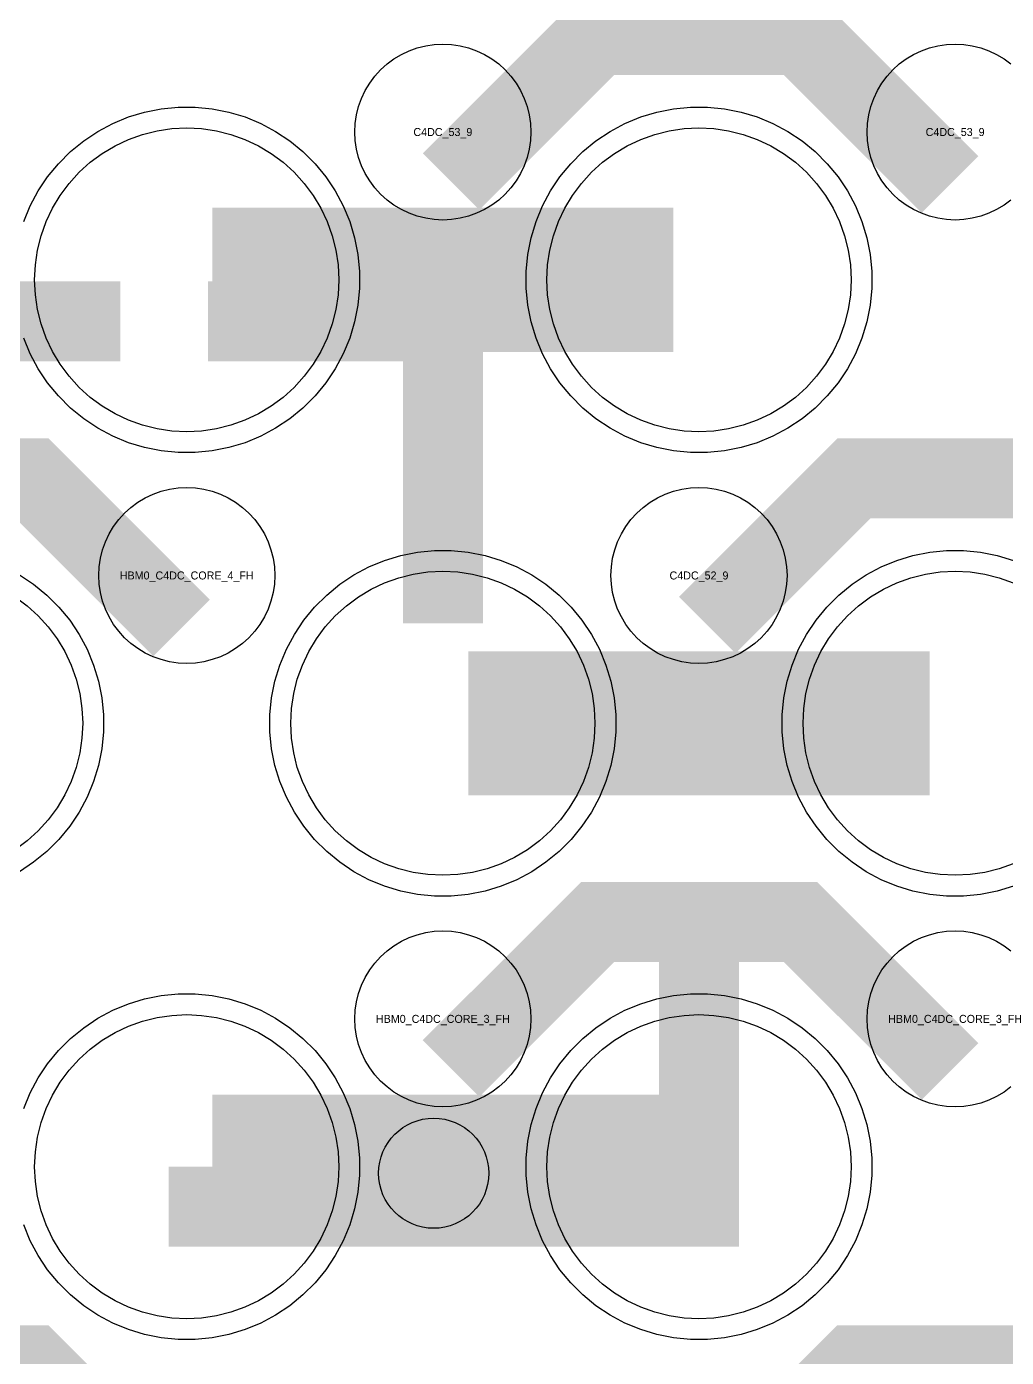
# Model space of a CAD drawing. Extents: x -11880 to 11880, y -14992 to 14992.
# Drawn here: x -9250 to -8944, y -7832.4 to -7416.5 of the extents above; entities that cross this region are included whole.
import ezdxf
from ezdxf.enums import TextEntityAlignment as Align

# ---------------------------------------------------------------- set-up
doc = ezdxf.new("R2010")
doc.units = 0
doc.header["$MEASUREMENT"] = 0
for name, color, linetype in [('GDS_775_DT_237', 138, 'CONTINUOUS'), ('RDL1_FS', 34, 'CONTINUOUS'), ('RDL_BS', 160, 'CONTINUOUS')]:
    doc.layers.add(name, color=color, linetype=linetype)

msp = doc.modelspace()

# ---------------------------------------------------------------- linework, layer by layer
at = {"layer": 'RDL1_FS', "color": 240, "true_color": 0xed1f24}
for points in [[(-9200, -7543.179), (-9204.657, -7542.95), (-9209.268, -7542.266), (-9213.791, -7541.134), (-9218.181, -7539.562), (-9222.395, -7537.57), (-9226.395, -7535.172), (-9230.14, -7532.394), (-9233.594, -7529.264), (-9236.724, -7525.81), (-9239.502, -7522.065), (-9241.9, -7518.065), (-9243.892, -7513.851), (-9245.464, -7509.461), (-9246.596, -7504.938), (-9247.28, -7500.327), (-9247.509, -7495.67), (-9247.28, -7491.013), (-9246.596, -7486.402), (-9245.464, -7481.879), (-9243.892, -7477.489), (-9241.9, -7473.275), (-9239.502, -7469.275), (-9236.724, -7465.53), (-9233.594, -7462.076), (-9230.14, -7458.946), (-9226.395, -7456.168), (-9222.395, -7453.77), (-9218.181, -7451.778), (-9213.791, -7450.206), (-9209.268, -7449.074), (-9204.657, -7448.39), (-9200, -7448.161), (-9195.343, -7448.39), (-9190.732, -7449.074), (-9186.209, -7450.206), (-9181.819, -7451.778), (-9177.605, -7453.77), (-9173.605, -7456.168), (-9169.86, -7458.946), (-9166.406, -7462.076), (-9163.276, -7465.53), (-9160.498, -7469.275), (-9158.1, -7473.275), (-9156.108, -7477.489), (-9154.536, -7481.879), (-9153.404, -7486.402), (-9152.72, -7491.013), (-9152.491, -7495.67), (-9152.72, -7500.327), (-9153.404, -7504.938), (-9154.536, -7509.461), (-9156.108, -7513.851), (-9158.1, -7518.065), (-9160.498, -7522.065), (-9163.276, -7525.81), (-9166.406, -7529.264), (-9169.86, -7532.394), (-9173.605, -7535.172), (-9177.605, -7537.57), (-9181.819, -7539.562), (-9186.209, -7541.134), (-9190.732, -7542.266), (-9195.343, -7542.95)], [(-9040, -7543.179), (-9044.657, -7542.95), (-9049.268, -7542.266), (-9053.791, -7541.134), (-9058.181, -7539.562), (-9062.395, -7537.57), (-9066.395, -7535.172), (-9070.14, -7532.394), (-9073.594, -7529.264), (-9076.724, -7525.81), (-9079.502, -7522.065), (-9081.9, -7518.065), (-9083.892, -7513.851), (-9085.464, -7509.461), (-9086.596, -7504.938), (-9087.28, -7500.327), (-9087.509, -7495.67), (-9087.28, -7491.013), (-9086.596, -7486.402), (-9085.464, -7481.879), (-9083.892, -7477.489), (-9081.9, -7473.275), (-9079.502, -7469.275), (-9076.724, -7465.53), (-9073.594, -7462.076), (-9070.14, -7458.946), (-9066.395, -7456.168), (-9062.395, -7453.77), (-9058.181, -7451.778), (-9053.791, -7450.206), (-9049.268, -7449.074), (-9044.657, -7448.39), (-9040, -7448.161), (-9035.343, -7448.39), (-9030.732, -7449.074), (-9026.209, -7450.206), (-9021.819, -7451.778), (-9017.605, -7453.77), (-9013.605, -7456.168), (-9009.86, -7458.946), (-9006.406, -7462.076), (-9003.276, -7465.53), (-9000.498, -7469.275), (-8998.1, -7473.275), (-8996.108, -7477.489), (-8994.536, -7481.879), (-8993.404, -7486.402), (-8992.72, -7491.013), (-8992.491, -7495.67), (-8992.72, -7500.327), (-8993.404, -7504.938), (-8994.536, -7509.461), (-8996.108, -7513.851), (-8998.1, -7518.065), (-9000.498, -7522.065), (-9003.276, -7525.81), (-9006.406, -7529.264), (-9009.86, -7532.394), (-9013.605, -7535.172), (-9017.605, -7537.57), (-9021.819, -7539.562), (-9026.209, -7541.134), (-9030.732, -7542.266), (-9035.343, -7542.95)], [(-9120, -7681.744), (-9124.657, -7681.515), (-9129.268, -7680.831), (-9133.791, -7679.699), (-9138.181, -7678.127), (-9142.395, -7676.135), (-9146.395, -7673.737), (-9150.14, -7670.959), (-9153.594, -7667.829), (-9156.724, -7664.375), (-9159.502, -7660.63), (-9161.9, -7656.63), (-9163.892, -7652.416), (-9165.464, -7648.026), (-9166.596, -7643.503), (-9167.28, -7638.892), (-9167.509, -7634.235), (-9167.28, -7629.578), (-9166.596, -7624.967), (-9165.464, -7620.444), (-9163.892, -7616.054), (-9161.9, -7611.84), (-9159.502, -7607.84), (-9156.724, -7604.095), (-9153.594, -7600.641), (-9150.14, -7597.511), (-9146.395, -7594.733), (-9142.395, -7592.335), (-9138.181, -7590.343), (-9133.791, -7588.771), (-9129.268, -7587.639), (-9124.657, -7586.955), (-9120, -7586.726), (-9115.343, -7586.955), (-9110.732, -7587.639), (-9106.209, -7588.771), (-9101.819, -7590.343), (-9097.605, -7592.335), (-9093.605, -7594.733), (-9089.86, -7597.511), (-9086.406, -7600.641), (-9083.276, -7604.095), (-9080.498, -7607.84), (-9078.1, -7611.84), (-9076.108, -7616.054), (-9074.536, -7620.444), (-9073.404, -7624.967), (-9072.72, -7629.578), (-9072.491, -7634.235), (-9072.72, -7638.892), (-9073.404, -7643.503), (-9074.536, -7648.026), (-9076.108, -7652.416), (-9078.1, -7656.63), (-9080.498, -7660.63), (-9083.276, -7664.375), (-9086.406, -7667.829), (-9089.86, -7670.959), (-9093.605, -7673.737), (-9097.605, -7676.135), (-9101.819, -7678.127), (-9106.209, -7679.699), (-9110.732, -7680.831), (-9115.343, -7681.515)]]:
    msp.add_lwpolyline(points, close=True, dxfattribs=at)
for points in [[(-9191.998, -7495.67, 45, 45, 0), (-9119.998, -7495.67, 45, 45, 0)], [(-9119.998, -7495.67, 45, 45, 0), (-9047.998, -7495.67, 45, 45, 0)], [(-9111.998, -7634.235, 45, 45, 0), (-9039.998, -7634.235, 45, 45, 0)], [(-9039.998, -7634.235, 45, 45, 0), (-8967.998, -7634.235, 45, 45, 0)]]:
    msp.add_lwpolyline(points, format="xyseb", dxfattribs=at)
msp.add_lwpolyline([(-8941.819, -7678.127), (-8946.209, -7679.699), (-8950.732, -7680.831), (-8955.343, -7681.515), (-8960, -7681.744), (-8964.657, -7681.515), (-8969.268, -7680.831), (-8973.791, -7679.699), (-8978.181, -7678.127), (-8982.395, -7676.135), (-8986.395, -7673.737), (-8990.14, -7670.959), (-8993.594, -7667.829), (-8996.724, -7664.375), (-8999.502, -7660.63), (-9001.9, -7656.63), (-9003.892, -7652.416), (-9005.464, -7648.026), (-9006.596, -7643.503), (-9007.28, -7638.892), (-9007.509, -7634.235), (-9007.28, -7629.578), (-9006.596, -7624.967), (-9005.464, -7620.444), (-9003.892, -7616.054), (-9001.9, -7611.84), (-8999.502, -7607.84), (-8996.724, -7604.095), (-8993.594, -7600.641), (-8990.14, -7597.511), (-8986.395, -7594.733), (-8982.395, -7592.335), (-8978.181, -7590.343), (-8973.791, -7588.771), (-8969.268, -7587.639), (-8964.657, -7586.955), (-8960, -7586.726), (-8955.343, -7586.955), (-8950.732, -7587.639), (-8946.209, -7588.771), (-8941.819, -7590.343)], dxfattribs=at)
at = {"layer": 'RDL1_FS'}
msp.add_lwpolyline([(-9253.605, -7594.733), (-9249.86, -7597.511), (-9246.406, -7600.641), (-9243.276, -7604.095), (-9240.498, -7607.84), (-9238.1, -7611.84), (-9236.108, -7616.054), (-9234.536, -7620.444), (-9233.404, -7624.967), (-9232.72, -7629.578), (-9232.491, -7634.235), (-9232.72, -7638.892), (-9233.404, -7643.503), (-9234.536, -7648.026), (-9236.108, -7652.416), (-9238.1, -7656.63), (-9240.498, -7660.63), (-9243.276, -7664.375), (-9246.406, -7667.829), (-9249.86, -7670.959), (-9253.605, -7673.737)], dxfattribs=at)
for points in [[(-9200, -7820.304), (-9204.657, -7820.075), (-9209.268, -7819.391), (-9213.791, -7818.259), (-9218.181, -7816.687), (-9222.395, -7814.695), (-9226.395, -7812.297), (-9230.14, -7809.519), (-9233.594, -7806.389), (-9236.724, -7802.935), (-9239.502, -7799.19), (-9241.9, -7795.19), (-9243.892, -7790.976), (-9245.464, -7786.586), (-9246.596, -7782.063), (-9247.28, -7777.452), (-9247.509, -7772.795), (-9247.28, -7768.138), (-9246.596, -7763.527), (-9245.464, -7759.004), (-9243.892, -7754.614), (-9241.9, -7750.4), (-9239.502, -7746.4), (-9236.724, -7742.655), (-9233.594, -7739.201), (-9230.14, -7736.071), (-9226.395, -7733.293), (-9222.395, -7730.895), (-9218.181, -7728.903), (-9213.791, -7727.331), (-9209.268, -7726.199), (-9204.657, -7725.515), (-9200, -7725.286), (-9195.343, -7725.515), (-9190.732, -7726.199), (-9186.209, -7727.331), (-9181.819, -7728.903), (-9177.605, -7730.895), (-9173.605, -7733.293), (-9169.86, -7736.071), (-9166.406, -7739.201), (-9163.276, -7742.655), (-9160.498, -7746.4), (-9158.1, -7750.4), (-9156.108, -7754.614), (-9154.536, -7759.004), (-9153.404, -7763.527), (-9152.72, -7768.138), (-9152.491, -7772.795), (-9152.72, -7777.452), (-9153.404, -7782.063), (-9154.536, -7786.586), (-9156.108, -7790.976), (-9158.1, -7795.19), (-9160.498, -7799.19), (-9163.276, -7802.935), (-9166.406, -7806.389), (-9169.86, -7809.519), (-9173.605, -7812.297), (-9177.605, -7814.695), (-9181.819, -7816.687), (-9186.209, -7818.259), (-9190.732, -7819.391), (-9195.343, -7820.075)], [(-9040, -7820.304), (-9044.657, -7820.075), (-9049.268, -7819.391), (-9053.791, -7818.259), (-9058.181, -7816.687), (-9062.395, -7814.695), (-9066.395, -7812.297), (-9070.14, -7809.519), (-9073.594, -7806.389), (-9076.724, -7802.935), (-9079.502, -7799.19), (-9081.9, -7795.19), (-9083.892, -7790.976), (-9085.464, -7786.586), (-9086.596, -7782.063), (-9087.28, -7777.452), (-9087.509, -7772.795), (-9087.28, -7768.138), (-9086.596, -7763.527), (-9085.464, -7759.004), (-9083.892, -7754.614), (-9081.9, -7750.4), (-9079.502, -7746.4), (-9076.724, -7742.655), (-9073.594, -7739.201), (-9070.14, -7736.071), (-9066.395, -7733.293), (-9062.395, -7730.895), (-9058.181, -7728.903), (-9053.791, -7727.331), (-9049.268, -7726.199), (-9044.657, -7725.515), (-9040, -7725.286), (-9035.343, -7725.515), (-9030.732, -7726.199), (-9026.209, -7727.331), (-9021.819, -7728.903), (-9017.605, -7730.895), (-9013.605, -7733.293), (-9009.86, -7736.071), (-9006.406, -7739.201), (-9003.276, -7742.655), (-9000.498, -7746.4), (-8998.1, -7750.4), (-8996.108, -7754.614), (-8994.536, -7759.004), (-8993.404, -7763.527), (-8992.72, -7768.138), (-8992.491, -7772.795), (-8992.72, -7777.452), (-8993.404, -7782.063), (-8994.536, -7786.586), (-8996.108, -7790.976), (-8998.1, -7795.19), (-9000.498, -7799.19), (-9003.276, -7802.935), (-9006.406, -7806.389), (-9009.86, -7809.519), (-9013.605, -7812.297), (-9017.605, -7814.695), (-9021.819, -7816.687), (-9026.209, -7818.259), (-9030.732, -7819.391), (-9035.343, -7820.075)]]:
    msp.add_lwpolyline(points, close=True, dxfattribs=at)
for points in [[(-9191.998, -7772.795, 45, 45, 0), (-9119.998, -7772.795, 45, 45, 0)], [(-9119.998, -7772.795, 45, 45, 0), (-9047.998, -7772.795, 45, 45, 0)]]:
    msp.add_lwpolyline(points, format="xyseb", dxfattribs=at)
msp.add_circle((-9122.862, -7774.838), 17.2, dxfattribs=at)
at = {"layer": 'RDL_BS'}
for points in [[(-9117.438, -7464.984, 25, 25, 0), (-9071.623, -7419.169, 25, 25, 0), (-9038.07, -7419.169, 25, 25, 0)], [(-8961.599, -7465.883, 25, 25, 0), (-9008.313, -7419.169, 25, 25, 0), (-9038.071, -7419.169, 25, 25, 0)], [(-9201.599, -7604.448, 25, 25, 0), (-9248.313, -7557.734, 25, 25, 0), (-9278.071, -7557.734, 25, 25, 0)], [(-9037.438, -7603.549, 25, 25, 0), (-8991.623, -7557.734, 25, 25, 0), (-8958.07, -7557.734, 25, 25, 0)], [(-8881.599, -7604.448, 25, 25, 0), (-8928.313, -7557.734, 25, 25, 0), (-8958.071, -7557.734, 25, 25, 0)], [(-9040, -7797.795, 25, 25, 0), (-9040, -7683.794, 25, 25, 0)], [(-9117.438, -7742.109, 25, 25, 0), (-9071.623, -7696.294, 25, 25, 0), (-9038.07, -7696.294, 25, 25, 0)], [(-8961.599, -7743.008, 25, 25, 0), (-9008.313, -7696.294, 25, 25, 0), (-9038.071, -7696.294, 25, 25, 0)], [(-9205.603, -7785.295, 25, 25, 0), (-9027.5, -7785.295, 25, 25, 0)], [(-9201.599, -7881.573, 25, 25, 0), (-9248.313, -7834.859, 25, 25, 0), (-9278.071, -7834.859, 25, 25, 0)], [(-9037.438, -7880.674, 25, 25, 0), (-8991.623, -7834.859, 25, 25, 0), (-8958.07, -7834.859, 25, 25, 0)], [(-8881.599, -7881.573, 25, 25, 0), (-8928.313, -7834.859, 25, 25, 0), (-8958.071, -7834.859, 25, 25, 0)]]:
    msp.add_lwpolyline(points, format="xyseb", dxfattribs=at)
for points in [[(-9120, -7476.976), (-9122.693, -7476.844), (-9125.365, -7476.448), (-9127.984, -7475.791), (-9130.519, -7474.884), (-9132.956, -7473.732), (-9135.28, -7472.339), (-9137.443, -7470.736), (-9139.442, -7468.924), (-9141.254, -7466.925), (-9142.857, -7464.762), (-9144.25, -7462.438), (-9145.402, -7460.001), (-9146.309, -7457.466), (-9146.966, -7454.847), (-9147.362, -7452.175), (-9147.494, -7449.482), (-9147.362, -7446.789), (-9146.966, -7444.117), (-9146.309, -7441.498), (-9145.402, -7438.963), (-9144.25, -7436.526), (-9142.857, -7434.202), (-9141.254, -7432.039), (-9139.442, -7430.04), (-9137.443, -7428.228), (-9135.28, -7426.625), (-9132.956, -7425.232), (-9130.519, -7424.08), (-9127.984, -7423.173), (-9125.365, -7422.516), (-9122.693, -7422.12), (-9120, -7421.988), (-9117.307, -7422.12), (-9114.635, -7422.516), (-9112.016, -7423.173), (-9109.481, -7424.08), (-9107.044, -7425.232), (-9104.72, -7426.625), (-9102.557, -7428.228), (-9100.558, -7430.04), (-9098.746, -7432.039), (-9097.143, -7434.202), (-9095.75, -7436.526), (-9094.598, -7438.963), (-9093.691, -7441.498), (-9093.034, -7444.117), (-9092.638, -7446.789), (-9092.506, -7449.482), (-9092.638, -7452.175), (-9093.034, -7454.847), (-9093.691, -7457.466), (-9094.598, -7460.001), (-9095.75, -7462.438), (-9097.143, -7464.762), (-9098.746, -7466.925), (-9100.558, -7468.924), (-9102.557, -7470.736), (-9104.72, -7472.339), (-9107.044, -7473.732), (-9109.481, -7474.884), (-9112.016, -7475.791), (-9114.635, -7476.448), (-9117.307, -7476.844)], [(-9200, -7615.541), (-9202.693, -7615.409), (-9205.365, -7615.013), (-9207.984, -7614.356), (-9210.519, -7613.449), (-9212.956, -7612.297), (-9215.28, -7610.904), (-9217.443, -7609.301), (-9219.442, -7607.489), (-9221.254, -7605.49), (-9222.857, -7603.327), (-9224.25, -7601.003), (-9225.402, -7598.566), (-9226.309, -7596.031), (-9226.966, -7593.412), (-9227.362, -7590.74), (-9227.494, -7588.047), (-9227.362, -7585.354), (-9226.966, -7582.682), (-9226.309, -7580.063), (-9225.402, -7577.528), (-9224.25, -7575.091), (-9222.857, -7572.767), (-9221.254, -7570.604), (-9219.442, -7568.605), (-9217.443, -7566.793), (-9215.28, -7565.19), (-9212.956, -7563.797), (-9210.519, -7562.645), (-9207.984, -7561.738), (-9205.365, -7561.081), (-9202.693, -7560.685), (-9200, -7560.553), (-9197.307, -7560.685), (-9194.635, -7561.081), (-9192.016, -7561.738), (-9189.481, -7562.645), (-9187.044, -7563.797), (-9184.72, -7565.19), (-9182.557, -7566.793), (-9180.558, -7568.605), (-9178.746, -7570.604), (-9177.143, -7572.767), (-9175.75, -7575.091), (-9174.598, -7577.528), (-9173.691, -7580.063), (-9173.034, -7582.682), (-9172.638, -7585.354), (-9172.506, -7588.047), (-9172.638, -7590.74), (-9173.034, -7593.412), (-9173.691, -7596.031), (-9174.598, -7598.566), (-9175.75, -7601.003), (-9177.143, -7603.327), (-9178.746, -7605.49), (-9180.558, -7607.489), (-9182.557, -7609.301), (-9184.72, -7610.904), (-9187.044, -7612.297), (-9189.481, -7613.449), (-9192.016, -7614.356), (-9194.635, -7615.013), (-9197.307, -7615.409)], [(-9040, -7615.541), (-9042.693, -7615.409), (-9045.365, -7615.013), (-9047.984, -7614.356), (-9050.519, -7613.449), (-9052.956, -7612.297), (-9055.28, -7610.904), (-9057.443, -7609.301), (-9059.442, -7607.489), (-9061.254, -7605.49), (-9062.857, -7603.327), (-9064.25, -7601.003), (-9065.402, -7598.566), (-9066.309, -7596.031), (-9066.966, -7593.412), (-9067.362, -7590.74), (-9067.494, -7588.047), (-9067.362, -7585.354), (-9066.966, -7582.682), (-9066.309, -7580.063), (-9065.402, -7577.528), (-9064.25, -7575.091), (-9062.857, -7572.767), (-9061.254, -7570.604), (-9059.442, -7568.605), (-9057.443, -7566.793), (-9055.28, -7565.19), (-9052.956, -7563.797), (-9050.519, -7562.645), (-9047.984, -7561.738), (-9045.365, -7561.081), (-9042.693, -7560.685), (-9040, -7560.553), (-9037.307, -7560.685), (-9034.635, -7561.081), (-9032.016, -7561.738), (-9029.481, -7562.645), (-9027.044, -7563.797), (-9024.72, -7565.19), (-9022.557, -7566.793), (-9020.558, -7568.605), (-9018.746, -7570.604), (-9017.143, -7572.767), (-9015.75, -7575.091), (-9014.598, -7577.528), (-9013.691, -7580.063), (-9013.034, -7582.682), (-9012.638, -7585.354), (-9012.506, -7588.047), (-9012.638, -7590.74), (-9013.034, -7593.412), (-9013.691, -7596.031), (-9014.598, -7598.566), (-9015.75, -7601.003), (-9017.143, -7603.327), (-9018.746, -7605.49), (-9020.558, -7607.489), (-9022.557, -7609.301), (-9024.72, -7610.904), (-9027.044, -7612.297), (-9029.481, -7613.449), (-9032.016, -7614.356), (-9034.635, -7615.013), (-9037.307, -7615.409)], [(-9120, -7754.101), (-9122.693, -7753.969), (-9125.365, -7753.573), (-9127.984, -7752.916), (-9130.519, -7752.009), (-9132.956, -7750.857), (-9135.28, -7749.464), (-9137.443, -7747.861), (-9139.442, -7746.049), (-9141.254, -7744.05), (-9142.857, -7741.887), (-9144.25, -7739.563), (-9145.402, -7737.126), (-9146.309, -7734.591), (-9146.966, -7731.972), (-9147.362, -7729.3), (-9147.494, -7726.607), (-9147.362, -7723.914), (-9146.966, -7721.242), (-9146.309, -7718.623), (-9145.402, -7716.088), (-9144.25, -7713.651), (-9142.857, -7711.327), (-9141.254, -7709.164), (-9139.442, -7707.165), (-9137.443, -7705.353), (-9135.28, -7703.75), (-9132.956, -7702.357), (-9130.519, -7701.205), (-9127.984, -7700.298), (-9125.365, -7699.641), (-9122.693, -7699.245), (-9120, -7699.113), (-9117.307, -7699.245), (-9114.635, -7699.641), (-9112.016, -7700.298), (-9109.481, -7701.205), (-9107.044, -7702.357), (-9104.72, -7703.75), (-9102.557, -7705.353), (-9100.558, -7707.165), (-9098.746, -7709.164), (-9097.143, -7711.327), (-9095.75, -7713.651), (-9094.598, -7716.088), (-9093.691, -7718.623), (-9093.034, -7721.242), (-9092.638, -7723.914), (-9092.506, -7726.607), (-9092.638, -7729.3), (-9093.034, -7731.972), (-9093.691, -7734.591), (-9094.598, -7737.126), (-9095.75, -7739.563), (-9097.143, -7741.887), (-9098.746, -7744.05), (-9100.558, -7746.049), (-9102.557, -7747.861), (-9104.72, -7749.464), (-9107.044, -7750.857), (-9109.481, -7752.009), (-9112.016, -7752.916), (-9114.635, -7753.573), (-9117.307, -7753.969)], [(-9042.644, -7826.795), (-9047.938, -7826.278), (-9053.165, -7825.232), (-9058.205, -7823.701), (-9063.115, -7821.67), (-9067.777, -7819.178), (-9072.191, -7816.231), (-9076.292, -7812.869), (-9080.074, -7809.087), (-9083.436, -7804.986), (-9086.383, -7800.572), (-9088.875, -7795.91), (-9090.906, -7791), (-9092.437, -7785.96), (-9093.483, -7780.733), (-9094, -7775.439), (-9094, -7770.151), (-9093.483, -7764.857), (-9092.437, -7759.63), (-9090.906, -7754.59), (-9088.875, -7749.68), (-9086.383, -7745.018), (-9083.436, -7740.604), (-9080.074, -7736.503), (-9076.292, -7732.721), (-9072.191, -7729.359), (-9067.777, -7726.412), (-9063.115, -7723.92), (-9058.205, -7721.889), (-9053.165, -7720.358), (-9047.938, -7719.312), (-9042.644, -7718.795), (-9037.356, -7718.795), (-9032.062, -7719.312), (-9026.835, -7720.358), (-9021.795, -7721.889), (-9016.885, -7723.92), (-9012.223, -7726.412), (-9007.809, -7729.359), (-9003.708, -7732.721), (-8999.926, -7736.503), (-8996.564, -7740.604), (-8993.617, -7745.018), (-8991.125, -7749.68), (-8989.094, -7754.59), (-8987.563, -7759.63), (-8986.517, -7764.857), (-8986, -7770.151), (-8986, -7775.439), (-8986.517, -7780.733), (-8987.563, -7785.96), (-8989.094, -7791), (-8991.125, -7795.91), (-8993.617, -7800.572), (-8996.564, -7804.986), (-8999.926, -7809.087), (-9003.708, -7812.869), (-9007.809, -7816.231), (-9012.223, -7819.178), (-9016.885, -7821.67), (-9021.795, -7823.701), (-9026.835, -7825.232), (-9032.062, -7826.278), (-9037.356, -7826.795)]]:
    msp.add_lwpolyline(points, close=True, dxfattribs=at)
for points in [[(-8942.557, -7470.736), (-8944.72, -7472.339), (-8947.044, -7473.732), (-8949.481, -7474.884), (-8952.016, -7475.791), (-8954.635, -7476.448), (-8957.307, -7476.844), (-8960, -7476.976), (-8962.693, -7476.844), (-8965.365, -7476.448), (-8967.984, -7475.791), (-8970.519, -7474.884), (-8972.956, -7473.732), (-8975.28, -7472.339), (-8977.443, -7470.736), (-8979.442, -7468.924), (-8981.254, -7466.925), (-8982.857, -7464.762), (-8984.25, -7462.438), (-8985.402, -7460.001), (-8986.309, -7457.466), (-8986.966, -7454.847), (-8987.362, -7452.175), (-8987.494, -7449.482), (-8987.362, -7446.789), (-8986.966, -7444.117), (-8986.309, -7441.498), (-8985.402, -7438.963), (-8984.25, -7436.526), (-8982.857, -7434.202), (-8981.254, -7432.039), (-8979.442, -7430.04), (-8977.443, -7428.228), (-8975.28, -7426.625), (-8972.956, -7425.232), (-8970.519, -7424.08), (-8967.984, -7423.173), (-8965.365, -7422.516), (-8962.693, -7422.12), (-8960, -7421.988), (-8957.307, -7422.12), (-8954.635, -7422.516), (-8952.016, -7423.173), (-8949.481, -7424.08), (-8947.044, -7425.232), (-8944.72, -7426.625), (-8942.557, -7428.228)], [(-9252.223, -7587.852), (-9247.809, -7590.799), (-9243.708, -7594.161), (-9239.926, -7597.943), (-9236.564, -7602.044), (-9233.617, -7606.458), (-9231.125, -7611.12), (-9229.094, -7616.03), (-9227.563, -7621.07), (-9226.517, -7626.297), (-9226, -7631.591), (-9226, -7636.879), (-9226.517, -7642.173), (-9227.563, -7647.4), (-9229.094, -7652.44), (-9231.125, -7657.35), (-9233.617, -7662.012), (-9236.564, -7666.426), (-9239.926, -7670.527), (-9243.708, -7674.309), (-9247.809, -7677.671), (-9252.223, -7680.618)], [(-8942.557, -7747.861), (-8944.72, -7749.464), (-8947.044, -7750.857), (-8949.481, -7752.009), (-8952.016, -7752.916), (-8954.635, -7753.573), (-8957.307, -7753.969), (-8960, -7754.101), (-8962.693, -7753.969), (-8965.365, -7753.573), (-8967.984, -7752.916), (-8970.519, -7752.009), (-8972.956, -7750.857), (-8975.28, -7749.464), (-8977.443, -7747.861), (-8979.442, -7746.049), (-8981.254, -7744.05), (-8982.857, -7741.887), (-8984.25, -7739.563), (-8985.402, -7737.126), (-8986.309, -7734.591), (-8986.966, -7731.972), (-8987.362, -7729.3), (-8987.494, -7726.607), (-8987.362, -7723.914), (-8986.966, -7721.242), (-8986.309, -7718.623), (-8985.402, -7716.088), (-8984.25, -7713.651), (-8982.857, -7711.327), (-8981.254, -7709.164), (-8979.442, -7707.165), (-8977.443, -7705.353), (-8975.28, -7703.75), (-8972.956, -7702.357), (-8970.519, -7701.205), (-8967.984, -7700.298), (-8965.365, -7699.641), (-8962.693, -7699.245), (-8960, -7699.113), (-8957.307, -7699.245), (-8954.635, -7699.641), (-8952.016, -7700.298), (-8949.481, -7701.205), (-8947.044, -7702.357), (-8944.72, -7703.75), (-8942.557, -7705.353)], [(-9250.906, -7754.59), (-9248.875, -7749.68), (-9246.383, -7745.018), (-9243.436, -7740.604), (-9240.074, -7736.503), (-9236.292, -7732.721), (-9232.191, -7729.359), (-9227.777, -7726.412), (-9223.115, -7723.92), (-9218.205, -7721.889), (-9213.165, -7720.358), (-9207.938, -7719.312), (-9202.644, -7718.795), (-9197.356, -7718.795), (-9192.062, -7719.312), (-9186.835, -7720.358), (-9181.795, -7721.889), (-9176.885, -7723.92), (-9172.223, -7726.412), (-9167.809, -7729.359), (-9163.708, -7732.721), (-9159.926, -7736.503), (-9156.564, -7740.604), (-9153.617, -7745.018), (-9151.125, -7749.68), (-9149.094, -7754.59), (-9147.563, -7759.63), (-9146.517, -7764.857), (-9146, -7770.151), (-9146, -7775.439), (-9146.517, -7780.733), (-9147.563, -7785.96), (-9149.094, -7791), (-9151.125, -7795.91), (-9153.617, -7800.572), (-9156.564, -7804.986), (-9159.926, -7809.087), (-9163.708, -7812.869), (-9167.809, -7816.231), (-9172.223, -7819.178), (-9176.885, -7821.67), (-9181.795, -7823.701), (-9186.835, -7825.232), (-9192.062, -7826.278), (-9197.356, -7826.795), (-9202.644, -7826.795), (-9207.938, -7826.278), (-9213.165, -7825.232), (-9218.205, -7823.701), (-9223.115, -7821.67), (-9227.777, -7819.178), (-9232.191, -7816.231), (-9236.292, -7812.869), (-9240.074, -7809.087), (-9243.436, -7804.986), (-9246.383, -7800.572), (-9248.875, -7795.91), (-9250.906, -7791)]]:
    msp.add_lwpolyline(points, dxfattribs=at)
at = {"layer": 'RDL_BS', "color": 240, "true_color": 0xed1f24}
for points in [[(-9250.906, -7477.465), (-9248.875, -7472.555), (-9246.383, -7467.893), (-9243.436, -7463.479), (-9240.074, -7459.378), (-9236.292, -7455.596), (-9232.191, -7452.234), (-9227.777, -7449.287), (-9223.115, -7446.795), (-9218.205, -7444.764), (-9213.165, -7443.233), (-9207.938, -7442.187), (-9202.644, -7441.67), (-9197.356, -7441.67), (-9192.062, -7442.187), (-9186.835, -7443.233), (-9181.795, -7444.764), (-9176.885, -7446.795), (-9172.223, -7449.287), (-9167.809, -7452.234), (-9163.708, -7455.596), (-9159.926, -7459.378), (-9156.564, -7463.479), (-9153.617, -7467.893), (-9151.125, -7472.555), (-9149.094, -7477.465), (-9147.563, -7482.505), (-9146.517, -7487.732), (-9146, -7493.026), (-9146, -7498.314), (-9146.517, -7503.608), (-9147.563, -7508.835), (-9149.094, -7513.875), (-9151.125, -7518.785), (-9153.617, -7523.447), (-9156.564, -7527.861), (-9159.926, -7531.962), (-9163.708, -7535.744), (-9167.809, -7539.106), (-9172.223, -7542.053), (-9176.885, -7544.545), (-9181.795, -7546.576), (-9186.835, -7548.107), (-9192.062, -7549.153), (-9197.356, -7549.67), (-9202.644, -7549.67), (-9207.938, -7549.153), (-9213.165, -7548.107), (-9218.205, -7546.576), (-9223.115, -7544.545), (-9227.777, -7542.053), (-9232.191, -7539.106), (-9236.292, -7535.744), (-9240.074, -7531.962), (-9243.436, -7527.861), (-9246.383, -7523.447), (-9248.875, -7518.785), (-9250.906, -7513.875)], [(-8941.795, -7685.141), (-8946.835, -7686.672), (-8952.062, -7687.718), (-8957.356, -7688.235), (-8962.644, -7688.235), (-8967.938, -7687.718), (-8973.165, -7686.672), (-8978.205, -7685.141), (-8983.115, -7683.11), (-8987.777, -7680.618), (-8992.191, -7677.671), (-8996.292, -7674.309), (-9000.074, -7670.527), (-9003.436, -7666.426), (-9006.383, -7662.012), (-9008.875, -7657.35), (-9010.906, -7652.44), (-9012.437, -7647.4), (-9013.483, -7642.173), (-9014, -7636.879), (-9014, -7631.591), (-9013.483, -7626.297), (-9012.437, -7621.07), (-9010.906, -7616.03), (-9008.875, -7611.12), (-9006.383, -7606.458), (-9003.436, -7602.044), (-9000.074, -7597.943), (-8996.292, -7594.161), (-8992.191, -7590.799), (-8987.777, -7587.852), (-8983.115, -7585.36), (-8978.205, -7583.329), (-8973.165, -7581.798), (-8967.938, -7580.752), (-8962.644, -7580.235), (-8957.356, -7580.235), (-8952.062, -7580.752), (-8946.835, -7581.798), (-8941.795, -7583.329)]]:
    msp.add_lwpolyline(points, dxfattribs=at)
for points in [[(-9042.644, -7549.67), (-9047.938, -7549.153), (-9053.165, -7548.107), (-9058.205, -7546.576), (-9063.115, -7544.545), (-9067.777, -7542.053), (-9072.191, -7539.106), (-9076.292, -7535.744), (-9080.074, -7531.962), (-9083.436, -7527.861), (-9086.383, -7523.447), (-9088.875, -7518.785), (-9090.906, -7513.875), (-9092.437, -7508.835), (-9093.483, -7503.608), (-9094, -7498.314), (-9094, -7493.026), (-9093.483, -7487.732), (-9092.437, -7482.505), (-9090.906, -7477.465), (-9088.875, -7472.555), (-9086.383, -7467.893), (-9083.436, -7463.479), (-9080.074, -7459.378), (-9076.292, -7455.596), (-9072.191, -7452.234), (-9067.777, -7449.287), (-9063.115, -7446.795), (-9058.205, -7444.764), (-9053.165, -7443.233), (-9047.938, -7442.187), (-9042.644, -7441.67), (-9037.356, -7441.67), (-9032.062, -7442.187), (-9026.835, -7443.233), (-9021.795, -7444.764), (-9016.885, -7446.795), (-9012.223, -7449.287), (-9007.809, -7452.234), (-9003.708, -7455.596), (-8999.926, -7459.378), (-8996.564, -7463.479), (-8993.617, -7467.893), (-8991.125, -7472.555), (-8989.094, -7477.465), (-8987.563, -7482.505), (-8986.517, -7487.732), (-8986, -7493.026), (-8986, -7498.314), (-8986.517, -7503.608), (-8987.563, -7508.835), (-8989.094, -7513.875), (-8991.125, -7518.785), (-8993.617, -7523.447), (-8996.564, -7527.861), (-8999.926, -7531.962), (-9003.708, -7535.744), (-9007.809, -7539.106), (-9012.223, -7542.053), (-9016.885, -7544.545), (-9021.795, -7546.576), (-9026.835, -7548.107), (-9032.062, -7549.153), (-9037.356, -7549.67)], [(-9122.644, -7688.235), (-9127.938, -7687.718), (-9133.165, -7686.672), (-9138.205, -7685.141), (-9143.115, -7683.11), (-9147.777, -7680.618), (-9152.191, -7677.671), (-9156.292, -7674.309), (-9160.074, -7670.527), (-9163.436, -7666.426), (-9166.383, -7662.012), (-9168.875, -7657.35), (-9170.906, -7652.44), (-9172.437, -7647.4), (-9173.483, -7642.173), (-9174, -7636.879), (-9174, -7631.591), (-9173.483, -7626.297), (-9172.437, -7621.07), (-9170.906, -7616.03), (-9168.875, -7611.12), (-9166.383, -7606.458), (-9163.436, -7602.044), (-9160.074, -7597.943), (-9156.292, -7594.161), (-9152.191, -7590.799), (-9147.777, -7587.852), (-9143.115, -7585.36), (-9138.205, -7583.329), (-9133.165, -7581.798), (-9127.938, -7580.752), (-9122.644, -7580.235), (-9117.356, -7580.235), (-9112.062, -7580.752), (-9106.835, -7581.798), (-9101.795, -7583.329), (-9096.885, -7585.36), (-9092.223, -7587.852), (-9087.809, -7590.799), (-9083.708, -7594.161), (-9079.926, -7597.943), (-9076.564, -7602.044), (-9073.617, -7606.458), (-9071.125, -7611.12), (-9069.094, -7616.03), (-9067.563, -7621.07), (-9066.517, -7626.297), (-9066, -7631.591), (-9066, -7636.879), (-9066.517, -7642.173), (-9067.563, -7647.4), (-9069.094, -7652.44), (-9071.125, -7657.35), (-9073.617, -7662.012), (-9076.564, -7666.426), (-9079.926, -7670.527), (-9083.708, -7674.309), (-9087.809, -7677.671), (-9092.223, -7680.618), (-9096.885, -7683.11), (-9101.795, -7685.141), (-9106.835, -7686.672), (-9112.062, -7687.718), (-9117.356, -7688.235)]]:
    msp.add_lwpolyline(points, close=True, dxfattribs=at)
for points in [[(-9120, -7602.965, 25, 25, 0), (-9120, -7496.188, 25, 25, 0)], [(-9329.984, -7508.683, 25, 25, 0), (-9220.719, -7508.683, 25, 25, 0)], [(-9107.5, -7508.688, 25, 25, 0), (-9193.333, -7508.688, 25, 25, 0)]]:
    msp.add_lwpolyline(points, format="xyseb", dxfattribs=at)

# ---------------------------------------------------------------- texts
at = {"layer": 'GDS_775_DT_237'}
for s, p in [('C4DC_53_9', (-9120, -7449.482)), ('C4DC_53_9', (-9120, -7449.482)), ('C4DC_53_9', (-8960, -7449.482)), ('C4DC_53_9', (-8960, -7449.482)), ('HBM0_C4DC_CORE_4_FH', (-9200, -7588.047)), ('HBM0_C4DC_CORE_4_FH', (-9200, -7588.047)), ('C4DC_52_9', (-9040, -7588.047)), ('C4DC_52_9', (-9040, -7588.047)), ('HBM0_C4DC_CORE_3_FH', (-9120, -7726.607)), ('HBM0_C4DC_CORE_3_FH', (-9120, -7726.607)), ('HBM0_C4DC_CORE_3_FH', (-8960, -7726.607)), ('HBM0_C4DC_CORE_3_FH', (-8960, -7726.607))]:
    msp.add_text(s, height=2.5, dxfattribs=at).set_placement(p, align=Align.MIDDLE_CENTER)

doc.saveas('drawing.dxf')
